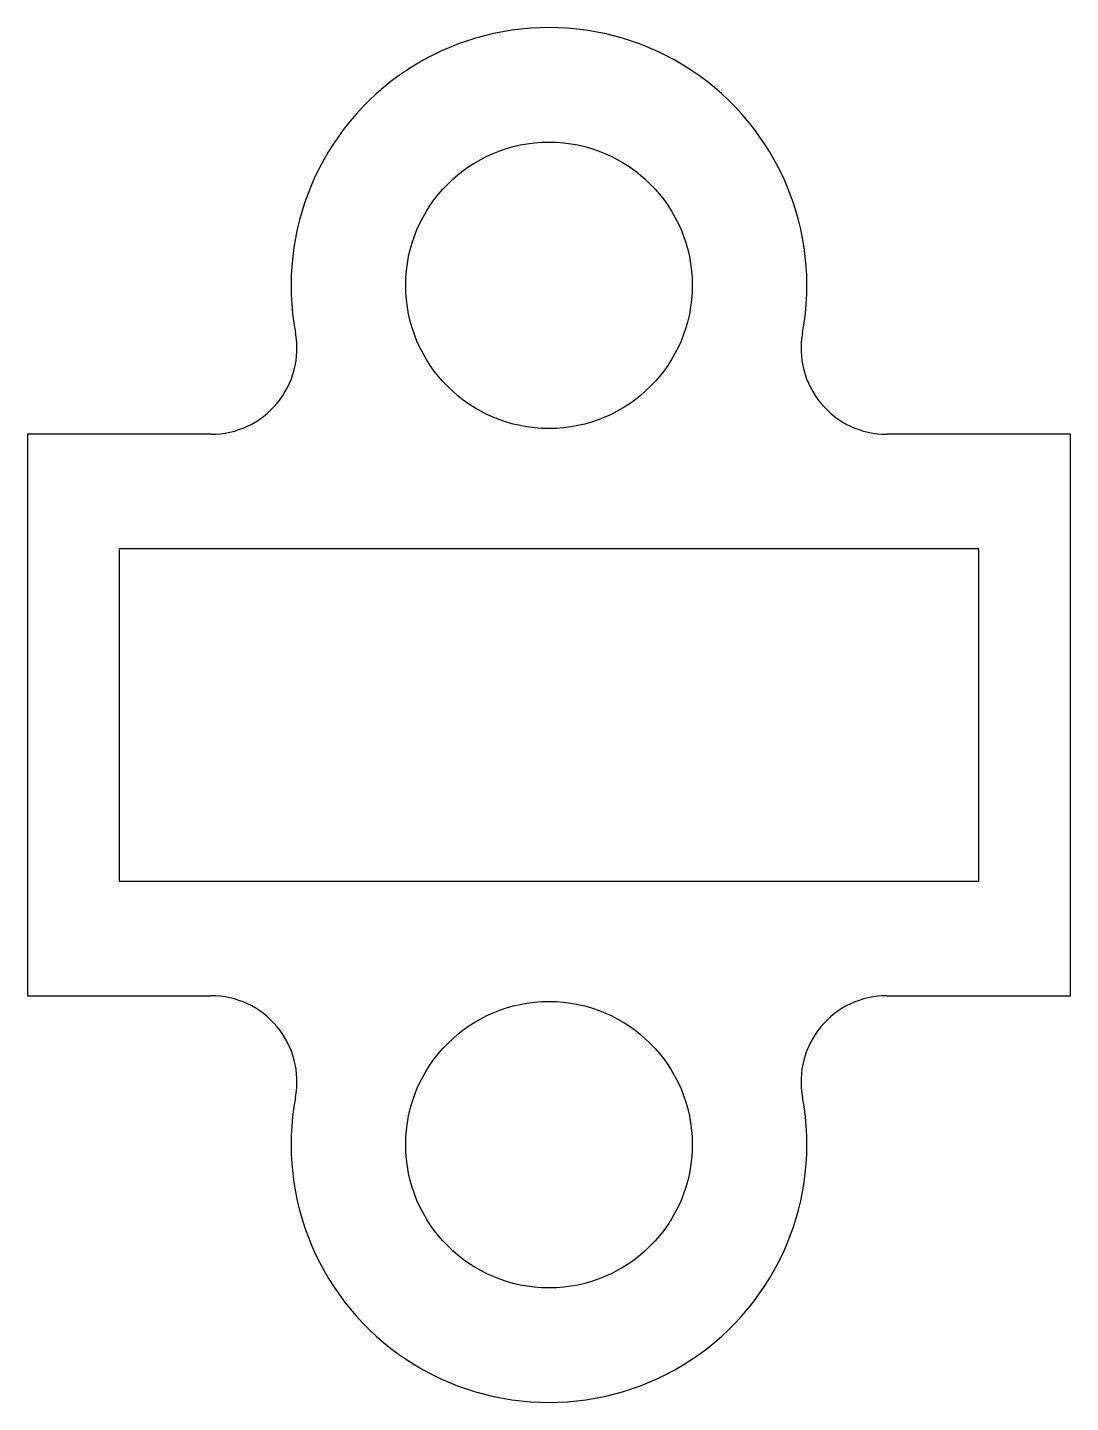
# Model space of a CAD drawing. Header units: millimetres. Extents: x -9.1 to 9.1, y -4.5 to 19.5.
import ezdxf

# ---------------------------------------------------------------- set-up
doc = ezdxf.new("R2010")
doc.units = ezdxf.units.MM
doc.layers.add('exact', color=7, linetype='Continuous', lineweight=25, true_color=0x000000)

msp = doc.modelspace()

# ---------------------------------------------------------------- linework, layer by layer
at = {"layer": 'exact'}
for p, q in [((-9.1, 12.4), (-9.1, 2.6)), ((-5.898, 12.4), (-9.1, 12.4)), ((9.1, 12.4), (5.898, 12.4)), ((9.1, 2.6), (9.1, 12.4)), ((-7.5, 10.4), (-7.5, 4.6)), ((7.5, 10.4), (-7.5, 10.4)), ((7.5, 4.6), (7.5, 10.4)), ((-7.5, 4.6), (7.5, 4.6)), ((-9.1, 2.6), (-5.898, 2.6)), ((5.898, 2.6), (9.1, 2.6))]:
    msp.add_line(p, q, dxfattribs=at)
for centre in [(0, 15), (0, 0)]:
    msp.add_circle(centre, 2.5, dxfattribs=at)
for centre, radius, start, end in [((0, 15), 4.5, 349.436, 190.564), ((-5.898, 13.9), 1.5, 270, 10.564), ((5.898, 13.9), 1.5, 169.436, 270), ((-5.898, 1.1), 1.5, 349.436, 90), ((5.898, 1.1), 1.5, 90, 190.564), ((0, 0), 4.5, 169.436, 10.564)]:
    msp.add_arc(centre, radius, start, end, dxfattribs=at)

doc.saveas('drawing.dxf')
